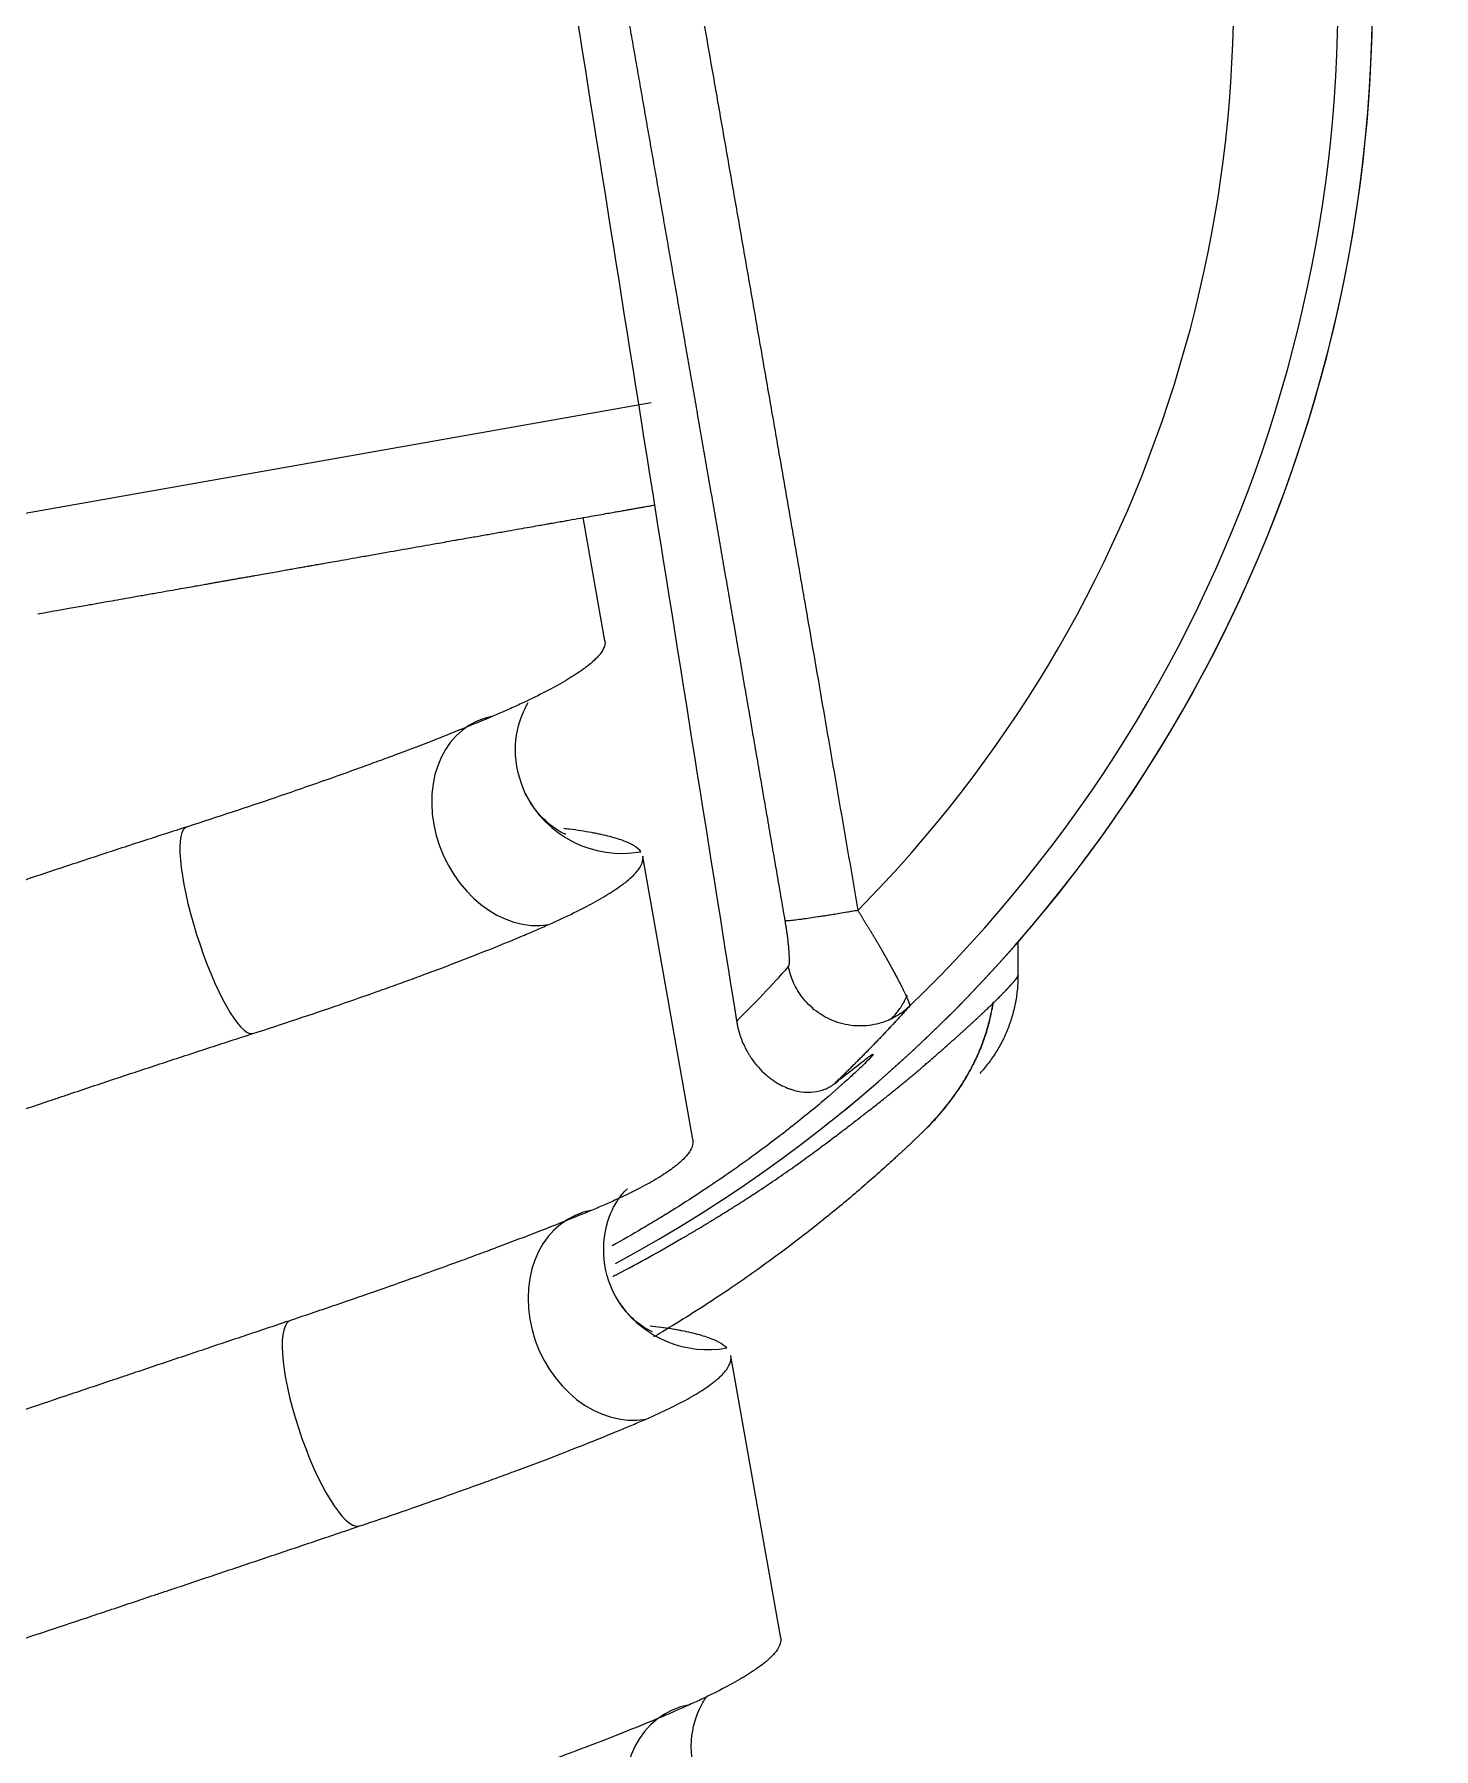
# Model space of a CAD drawing. Header units: millimetres. Extents: x 6110 to 6704, y -2661 to -1821.
# Drawn here: x 6587.38 to 6592.22, y -2227.64 to -2221.71 of the extents above; entities that cross this region are included whole.
import ezdxf

# ---------------------------------------------------------------- set-up
doc = ezdxf.new("R2010")
doc.units = ezdxf.units.MM
doc.header["$LTSCALE"] = 0.1
doc.linetypes.add('HIDDEN2', pattern=[4.7625, 3.175, -1.5875])
doc.layers.add('1', color=4, linetype='HIDDEN2', lineweight=13)
doc.layers.add('DIM', color=3, linetype='Continuous', lineweight=9)

msp = doc.modelspace()

# ---------------------------------------------------------------- hatches: boundary and pattern name
at = {"layer": 'DIM'}
h = msp.add_hatch(dxfattribs=at)
h.set_pattern_fill('ANSI31', color=2)
edge = h.paths.add_edge_path()
edge.add_line((6619.6172, -2595.9805), (6619.6172, -1962.2056))
edge.add_line((6634.6172, -1966.1101), (6619.6172, -1966.1101))
edge.add_line((6634.6172, -2610.9805), (6634.6172, -1966.1101))
edge.add_line((6634.6172, -2610.9805), (6184.4567, -2610.9805))
edge.add_line((6619.6172, -2595.9805), (6184.4567, -2595.9805))
edge.add_line((6184.4567, -2610.9805), (6184.4567, -2595.9805))

# ---------------------------------------------------------------- linework, layer by layer
at = {"layer": '1', "color": 7, "linetype": 'Continuous', "lineweight": -3}
for p, q in [((6589.5166, -2222.9866), (6587.3337, -2223.3715)), ((6589.2815, -2223.3829), (6589.2811, -2223.3829)), ((6589.3565, -2223.808), (6589.2815, -2223.3829)), ((6589.6604, -2225.5317), (6589.4881, -2224.5541)), ((6590.7843, -2224.9652), (6590.7843, -2224.849)), ((6589.4089, -2226.0986), (6589.4141, -2226.1061)), ((6589.9642, -2227.2543), (6589.7921, -2226.2785))]:
    msp.add_line(p, q, dxfattribs=at)
for radius, start, end in [(4.8559, 314.03013, 65.79661), (4.9749, 298.29813, 62.29563), (4.975, 309.29625, 59.83876), (4.495, 315.32511, 64.56329)]:
    msp.add_arc((6587.0343, -2221.5797), radius, start, end, dxfattribs=at)
for centre, major_axis, ratio, start_param, end_param in [((6589.0665, -2224.4289), (0.1495, -0.3439), 0.784453, 2.957064, 6.095969), ((6589.4184, -2224.1709), (0.3358, 0.167), 0.990309, 3.134324, 4.42252), ((6588.0268, -2224.8083), (0.115, -0.3569), 0.218116, 3.112158, 6.25333), ((6589.4055, -2226.1366), (0.1466, -0.3452), 0.806141, 2.958006, 6.099124), ((6589.7176, -2225.8857), (0.3027, 0.2214), 0.986923, 3.138126, 4.248359), ((6588.3902, -2226.5118), (0.1197, -0.3554), 0.248716, 3.106155, 6.243896), ((6589.744, -2227.8445), (0.1572, -0.3405), 0.823429, 2.929991, 6.067477)]:
    msp.add_ellipse(centre, major_axis=major_axis, ratio=ratio, start_param=start_param, end_param=end_param, dxfattribs=at)
for points, knots in [([(6588.965, -2217.5204), (6588.9698, -2217.5474), (6588.9794, -2217.6013), (6588.9937, -2217.6818), (6589.0079, -2217.7618), (6589.022, -2217.8413), (6589.0361, -2217.9203), (6589.05, -2217.9988), (6589.0639, -2218.0769), (6589.0776, -2218.1544), (6589.0913, -2218.2314), (6589.1049, -2218.308), (6589.1184, -2218.384), (6589.1318, -2218.4596), (6589.1451, -2218.5346), (6589.1583, -2218.6092), (6589.1714, -2218.6832), (6589.1844, -2218.7568), (6589.1974, -2218.8298), (6589.2102, -2218.9024), (6589.223, -2218.9745), (6589.2357, -2219.0461), (6589.2482, -2219.1171), (6589.2607, -2219.1877), (6589.2731, -2219.2578), (6589.2854, -2219.3274), (6589.2977, -2219.3965), (6589.3098, -2219.4651), (6589.3218, -2219.5332), (6589.3338, -2219.6008), (6589.3456, -2219.6679), (6589.3574, -2219.7345), (6589.3691, -2219.8006), (6589.3807, -2219.8662), (6589.3922, -2219.9313), (6589.4036, -2219.9959), (6589.4149, -2220.0601), (6589.4261, -2220.1237), (6589.4372, -2220.1868), (6589.4483, -2220.2494), (6589.4592, -2220.3116), (6589.4701, -2220.3732), (6589.4809, -2220.4343), (6589.4915, -2220.495), (6589.5021, -2220.5551), (6589.5126, -2220.6148), (6589.5231, -2220.6739), (6589.5334, -2220.7326), (6589.5436, -2220.7907), (6589.5537, -2220.8484), (6589.5638, -2220.9055), (6589.5737, -2220.9622), (6589.5836, -2221.0183), (6589.5934, -2221.074), (6589.6114, -2221.1763), (6589.6374, -2221.3247), (6589.6715, -2221.5191), (6589.7052, -2221.7118), (6589.7387, -2221.9029), (6589.7718, -2222.0923), (6589.8046, -2222.2802), (6589.8371, -2222.4664), (6589.8693, -2222.651), (6589.9011, -2222.834), (6589.9327, -2223.0154), (6589.9639, -2223.1951), (6589.9948, -2223.3732), (6590.0254, -2223.5497), (6590.0556, -2223.7245), (6590.0856, -2223.8978), (6590.1152, -2224.0694), (6590.1446, -2224.2394), (6590.1736, -2224.4077), (6590.2023, -2224.5744), (6590.2213, -2224.6851), (6590.2307, -2224.7401)], [0, 0, 0, 0, 0.011228, 0.022386, 0.033476, 0.044497, 0.055448, 0.066331, 0.077145, 0.087889, 0.098565, 0.109172, 0.11971, 0.130178, 0.140578, 0.150909, 0.161171, 0.171364, 0.181487, 0.191542, 0.201528, 0.211445, 0.221293, 0.231072, 0.240782, 0.250423, 0.259994, 0.269497, 0.278931, 0.288296, 0.297592, 0.306819, 0.315977, 0.325066, 0.334086, 0.343037, 0.351919, 0.360732, 0.369477, 0.378152, 0.386758, 0.395295, 0.403763, 0.412162, 0.420492, 0.428753, 0.436946, 0.445069, 0.453123, 0.461108, 0.469024, 0.476872, 0.48465, 0.492359, 0.499999, 0.527137, 0.55405, 0.580738, 0.607201, 0.633439, 0.659451, 0.685239, 0.710802, 0.736139, 0.761252, 0.786139, 0.810802, 0.835239, 0.859452, 0.883439, 0.907201, 0.930738, 0.954051, 0.977138, 1, 1, 1, 1]), ([(6589.9797, -2224.7765), (6589.9748, -2224.7479), (6589.965, -2224.6906), (6589.9502, -2224.605), (6589.9356, -2224.5197), (6589.9209, -2224.4347), (6589.9063, -2224.3501), (6589.8918, -2224.2658), (6589.8773, -2224.1818), (6589.8629, -2224.0982), (6589.8485, -2224.015), (6589.8342, -2223.932), (6589.8199, -2223.8495), (6589.8057, -2223.7672), (6589.7915, -2223.6853), (6589.7774, -2223.6038), (6589.7633, -2223.5226), (6589.7493, -2223.4417), (6589.7354, -2223.3612), (6589.7215, -2223.281), (6589.7076, -2223.2012), (6589.6938, -2223.1217), (6589.68, -2223.0425), (6589.6663, -2222.9637), (6589.6527, -2222.8852), (6589.6391, -2222.8071), (6589.6255, -2222.7292), (6589.612, -2222.6518), (6589.5986, -2222.5747), (6589.5852, -2222.4979), (6589.5719, -2222.4214), (6589.5586, -2222.3453), (6589.5454, -2222.2695), (6589.5322, -2222.1941), (6589.5191, -2222.119), (6589.506, -2222.0442), (6589.493, -2221.9698), (6589.48, -2221.8957), (6589.4671, -2221.822), (6589.4543, -2221.7486), (6589.4415, -2221.6755), (6589.4287, -2221.6028), (6589.416, -2221.5304), (6589.4034, -2221.4583), (6589.3908, -2221.3866), (6589.3783, -2221.3152), (6589.3658, -2221.2441), (6589.3459, -2221.1308), (6589.3187, -2220.9759), (6589.2842, -2220.7798), (6589.2499, -2220.5856), (6589.216, -2220.3934), (6589.1824, -2220.203), (6589.1492, -2220.0145), (6589.1162, -2219.8279), (6589.0835, -2219.6432), (6589.0511, -2219.4603), (6589.0191, -2219.2794), (6588.9873, -2219.1003), (6588.9559, -2218.9231), (6588.9248, -2218.7477), (6588.894, -2218.5742), (6588.8635, -2218.4026), (6588.8334, -2218.2329), (6588.8035, -2218.065), (6588.774, -2217.8989), (6588.7448, -2217.7347), (6588.7254, -2217.6259), (6588.7158, -2217.5718)], [0, 0, 0, 0, 0.011934, 0.02382, 0.035658, 0.047448, 0.059191, 0.070886, 0.082533, 0.094133, 0.105685, 0.11719, 0.128647, 0.140057, 0.151419, 0.162734, 0.174001, 0.185221, 0.196394, 0.20752, 0.218598, 0.229629, 0.240613, 0.25155, 0.26244, 0.273282, 0.284078, 0.294827, 0.305529, 0.316184, 0.326791, 0.337353, 0.347867, 0.358334, 0.368755, 0.379129, 0.389456, 0.399736, 0.40997, 0.420157, 0.430298, 0.440392, 0.45044, 0.460441, 0.470395, 0.480303, 0.490164, 0.49998, 0.527457, 0.554671, 0.581621, 0.608309, 0.634735, 0.660899, 0.686802, 0.712445, 0.737828, 0.762951, 0.787815, 0.81242, 0.836767, 0.860856, 0.884688, 0.908263, 0.931581, 0.954643, 0.977449, 1, 1, 1, 1]), ([(6589.191, -2221.2209), (6589.2944, -2221.8714), (6589.3978, -2222.5218), (6589.6047, -2223.8222), (6589.7081, -2224.4722), (6589.8115, -2225.1221)], [0, 0, 0, 0, 0.5, 0.5, 1, 1, 1, 1]), ([(6587.3966, -2223.7152), (6587.4059, -2223.7136), (6587.4278, -2223.7097), (6587.4663, -2223.7029), (6587.514, -2223.6945), (6587.5555, -2223.6872), (6587.5964, -2223.68), (6587.6443, -2223.6715), (6587.7015, -2223.6614), (6587.7574, -2223.6516), (6587.8018, -2223.6438), (6587.843, -2223.6365), (6587.88, -2223.63), (6587.9126, -2223.6242), (6587.9404, -2223.6193), (6587.9643, -2223.6151), (6587.9842, -2223.6116), (6588.0003, -2223.6088), (6588.0124, -2223.6066), (6588.0208, -2223.6052), (6588.0297, -2223.6036), (6588.0407, -2223.6016), (6588.0551, -2223.5991), (6588.0697, -2223.5965), (6588.0847, -2223.5939), (6588.0999, -2223.5912), (6588.1154, -2223.5885), (6588.1312, -2223.5857), (6588.1528, -2223.5819), (6588.1787, -2223.5773), (6588.2076, -2223.5722), (6588.2327, -2223.5678), (6588.2541, -2223.564), (6588.2748, -2223.5603), (6588.2949, -2223.5568), (6588.3145, -2223.5534), (6588.3308, -2223.5505), (6588.3439, -2223.5482), (6588.3537, -2223.5464), (6588.3646, -2223.5445), (6588.3798, -2223.5418), (6588.4023, -2223.5379), (6588.4312, -2223.5328), (6588.4663, -2223.5266), (6588.5076, -2223.5193), (6588.5542, -2223.5111), (6588.6179, -2223.4999), (6588.6954, -2223.4862), (6588.7635, -2223.4742), (6588.8103, -2223.4659), (6588.8329, -2223.462), (6588.8577, -2223.4576), (6588.8894, -2223.452), (6588.9313, -2223.4446), (6588.9772, -2223.4365), (6589.0207, -2223.4288), (6589.0604, -2223.4218), (6589.0945, -2223.4158), (6589.1232, -2223.4108), (6589.1433, -2223.4072), (6589.1587, -2223.4045), (6589.1729, -2223.402), (6589.1922, -2223.3986), (6589.2125, -2223.395), (6589.2401, -2223.3902), (6589.2717, -2223.3846), (6589.3068, -2223.3784), (6589.338, -2223.3729), (6589.3644, -2223.3682), (6589.3863, -2223.3644), (6589.4022, -2223.3616), (6589.4125, -2223.3597), (6589.4204, -2223.3583), (6589.4286, -2223.3569), (6589.4398, -2223.3549), (6589.452, -2223.3528), (6589.4629, -2223.3509), (6589.4715, -2223.3493), (6589.4805, -2223.3478), (6589.4927, -2223.3456), (6589.5076, -2223.343), (6589.5203, -2223.3407), (6589.5273, -2223.3395), (6589.5294, -2223.3391)], [0, 0, 0, 0, 0.009983, 0.023524, 0.041365, 0.06117, 0.068232, 0.085464, 0.112859, 0.130101, 0.146228, 0.161242, 0.175142, 0.186801, 0.197031, 0.205834, 0.213209, 0.219155, 0.223673, 0.226762, 0.228423, 0.23367, 0.239041, 0.244535, 0.250152, 0.255893, 0.261756, 0.267741, 0.27385, 0.286331, 0.297414, 0.307099, 0.315386, 0.322277, 0.331176, 0.338823, 0.345216, 0.350357, 0.354245, 0.35688, 0.36325, 0.372215, 0.383775, 0.39793, 0.41468, 0.43432, 0.455568, 0.494777, 0.533994, 0.546283, 0.558569, 0.565081, 0.580906, 0.603328, 0.625584, 0.648849, 0.669641, 0.68796, 0.703805, 0.717176, 0.722147, 0.730313, 0.741674, 0.756229, 0.766691, 0.792296, 0.816222, 0.836499, 0.857031, 0.873507, 0.885928, 0.894295, 0.898394, 0.905127, 0.914494, 0.926494, 0.936737, 0.943392, 0.949971, 0.96128, 0.977322, 0.993337, 1, 1, 1, 1]), ([(6589.3557, -2223.8046), (6589.3577, -2223.8118), (6589.3574, -2223.8196), (6589.352, -2223.8361), (6589.342, -2223.8537), (6589.3228, -2223.8734), (6589.3049, -2223.8889), (6589.2984, -2223.8942), (6589.2876, -2223.9023), (6589.2839, -2223.9051), (6589.2762, -2223.9107), (6589.2722, -2223.9135), (6589.2516, -2223.9276), (6589.2143, -2223.9509), (6589.1458, -2223.9881), (6589.0918, -2224.0143), (6589.0481, -2224.0346), (6589.033, -2224.0414), (6589.0095, -2224.0518), (6589.0016, -2224.0553), (6588.9855, -2224.0622), (6588.9773, -2224.0657), (6588.9691, -2224.0693)], [0, 0, 0, 0, 0.125, 0.125, 0.25, 0.375, 0.375, 0.4375, 0.4375, 0.46875, 0.46875, 0.5, 0.5, 0.625, 0.75, 0.875, 0.875, 0.9375, 0.9375, 0.96875, 0.96875, 1, 1, 1, 1]), ([(6588.9691, -2224.0693), (6588.936, -2224.0833), (6588.9014, -2224.0976), (6588.8292, -2224.1269), (6588.7538, -2224.1568), (6588.6723, -2224.1878), (6588.6089, -2224.2116), (6588.5766, -2224.2236), (6588.5434, -2224.2357), (6588.5211, -2224.2438), (6588.5098, -2224.2479), (6588.4533, -2224.2684), (6588.4072, -2224.2848), (6588.3133, -2224.3177), (6588.2176, -2224.3507), (6588.1185, -2224.3839), (6588.0176, -2224.4173), (6587.9663, -2224.434), (6587.9141, -2224.4508)], [0, 0, 0, 0, 0.125, 0.125, 0.25, 0.375, 0.375, 0.4375, 0.46875, 0.46875, 0.5, 0.5, 0.625, 0.625, 0.75, 0.875, 0.875, 1, 1, 1, 1]), ([(6589.0826, -2224.3379), (6589.0597, -2224.2846), (6589.0354, -2224.1906), (6589.0631, -2224.0749), (6589.0854, -2224.0327), (6589.0919, -2224.0222)], [0, 0, 0, 0, 0.436846, 0.832893, 1, 1, 1, 1]), ([(6589.2211, -2224.477), (6589.2211, -2224.477), (6589.2199, -2224.4766), (6589.1959, -2224.4687), (6589.1257, -2224.411), (6589.0942, -2224.3592), (6589.0826, -2224.3379)], [0, 0, 0, 0, 0.062219, 0.474641, 0.810139, 1, 1, 1, 1]), ([(6587.9141, -2224.4508), (6587.8616, -2224.4677), (6587.809, -2224.4847), (6587.7038, -2224.5189), (6587.5985, -2224.5533), (6587.4931, -2224.5882), (6587.414, -2224.6145), (6587.3876, -2224.6233), (6587.3481, -2224.6366), (6587.3349, -2224.641), (6587.3085, -2224.6498), (6587.2953, -2224.6543), (6587.2295, -2224.6764), (6587.1776, -2224.694), (6587.0753, -2224.7289), (6586.9745, -2224.7635), (6586.8765, -2224.7975), (6586.8041, -2224.8228), (6586.7801, -2224.8312), (6586.7445, -2224.8437), (6586.7327, -2224.8479), (6586.7091, -2224.8562), (6586.6973, -2224.8603), (6586.6857, -2224.8645)], [0, 0, 0, 0, 0.125, 0.125, 0.25, 0.375, 0.375, 0.4375, 0.4375, 0.46875, 0.46875, 0.5, 0.5, 0.625, 0.625, 0.75, 0.875, 0.875, 0.9375, 0.9375, 0.96875, 0.96875, 1, 1, 1, 1]), ([(6589.4809, -2224.5373), (6589.476, -2224.5306), (6589.4688, -2224.5242), (6589.4496, -2224.5119), (6589.4258, -2224.5003), (6589.3927, -2224.4899), (6589.3644, -2224.4825), (6589.3544, -2224.4801), (6589.3385, -2224.4766), (6589.333, -2224.4755), (6589.3218, -2224.4733), (6589.3161, -2224.4722), (6589.2869, -2224.4669), (6589.2555, -2224.462), (6589.2212, -2224.4578), (6589.2146, -2224.457)], [0, 0, 0, 0, 0.191109, 0.191109, 0.382218, 0.573326, 0.573326, 0.668881, 0.668881, 0.716658, 0.716658, 0.764435, 0.764435, 0.955544, 1, 1, 1, 1]), ([(6589.1632, -2224.7886), (6589.1937, -2224.775), (6589.222, -2224.7618), (6589.2746, -2224.736), (6589.3229, -2224.7109), (6589.363, -2224.6872), (6589.3899, -2224.6699), (6589.4026, -2224.6614), (6589.414, -2224.6531), (6589.4214, -2224.6476), (6589.425, -2224.6449), (6589.442, -2224.6314), (6589.4532, -2224.6212), (6589.4711, -2224.6017), (6589.4844, -2224.5832), (6589.4887, -2224.5667), (6589.4884, -2224.557), (6589.4882, -2224.555), (6589.4879, -2224.5531)], [0, 0, 0, 0, 0.1378, 0.1378, 0.2756, 0.4134, 0.4134, 0.4823, 0.51675, 0.51675, 0.551201, 0.551201, 0.689001, 0.689001, 0.826801, 0.964601, 0.964601, 1, 1, 1, 1]), ([(6588.1395, -2225.1658), (6588.1914, -2225.149), (6588.2423, -2225.1323), (6588.3422, -2225.099), (6588.4401, -2225.0659), (6588.534, -2225.0331), (6588.603, -2225.0086), (6588.6371, -2224.9963), (6588.6707, -2224.9841), (6588.6929, -2224.976), (6588.704, -2224.972), (6588.7588, -2224.9518), (6588.801, -2224.9359), (6588.8821, -2224.9048), (6588.9601, -2224.8743), (6589.0316, -2224.845), (6589.0828, -2224.8235), (6589.1078, -2224.8129), (6589.1318, -2224.8024), (6589.1477, -2224.7955), (6589.1555, -2224.792), (6589.1632, -2224.7886)], [0, 0, 0, 0, 0.125, 0.125, 0.25, 0.375, 0.375, 0.4375, 0.46875, 0.46875, 0.5, 0.5, 0.625, 0.625, 0.75, 0.875, 0.875, 0.9375, 0.96875, 0.96875, 1, 1, 1, 1]), ([(6590.2307, -2224.7402), (6590.2235, -2224.7414), (6590.2171, -2224.7425), (6590.2053, -2224.7445), (6590.1999, -2224.7454), (6590.1846, -2224.748), (6590.1758, -2224.7495), (6590.1596, -2224.7521), (6590.1522, -2224.7533), (6590.1383, -2224.7556), (6590.1254, -2224.7576), (6590.1081, -2224.7603), (6590.0871, -2224.7636), (6590.0637, -2224.767), (6590.0429, -2224.77), (6590.0275, -2224.772), (6590.0164, -2224.7734), (6590.0059, -2224.7747), (6589.996, -2224.7757), (6589.9884, -2224.7763), (6589.983, -2224.7766), (6589.9807, -2224.7766), (6589.9797, -2224.7765)], [0, 0, 0, 0, 0.03125, 0.03125, 0.0625, 0.0625, 0.125, 0.125, 0.1875, 0.1875, 0.25, 0.3125, 0.375, 0.5, 0.625, 0.6875, 0.75, 0.8125, 0.875, 0.9375, 0.96875, 1, 1, 1, 1]), ([(6589.9913, -2224.9341), (6589.9914, -2224.934), (6589.9916, -2224.9338), (6589.9919, -2224.9334), (6589.9921, -2224.9329), (6589.9923, -2224.9324), (6589.9926, -2224.9318), (6589.9928, -2224.9311), (6589.993, -2224.9303), (6589.9932, -2224.9295), (6589.9933, -2224.9286), (6589.9935, -2224.9277), (6589.9936, -2224.9267), (6589.9938, -2224.9256), (6589.9939, -2224.9245), (6589.994, -2224.9232), (6589.9941, -2224.922), (6589.9941, -2224.9206), (6589.9942, -2224.9192), (6589.9943, -2224.9177), (6589.9944, -2224.9143), (6589.9944, -2224.9086), (6589.9941, -2224.8999), (6589.9936, -2224.89), (6589.9929, -2224.8793), (6589.9919, -2224.8678), (6589.9908, -2224.8558), (6589.9894, -2224.8433), (6589.9881, -2224.8326), (6589.987, -2224.8242), (6589.9862, -2224.8182), (6589.9853, -2224.8122), (6589.9845, -2224.8062), (6589.9836, -2224.8003), (6589.9827, -2224.7943), (6589.9817, -2224.7884), (6589.9807, -2224.7825), (6589.9801, -2224.7785), (6589.9797, -2224.7765)], [0, 0, 0, 0, 0.011906, 0.023817, 0.035742, 0.047689, 0.059667, 0.071682, 0.083745, 0.095861, 0.10804, 0.120289, 0.132615, 0.145027, 0.157531, 0.170135, 0.182846, 0.195669, 0.208613, 0.221684, 0.234887, 0.294737, 0.355845, 0.4187, 0.483752, 0.548377, 0.612921, 0.67775, 0.743226, 0.772963, 0.802314, 0.831313, 0.859997, 0.888401, 0.916564, 0.944526, 0.972324, 1, 1, 1, 1]), ([(6590.2307, -2224.7402), (6590.2316, -2224.7416), (6590.2333, -2224.7443), (6590.2358, -2224.7484), (6590.2384, -2224.7524), (6590.2408, -2224.7564), (6590.2433, -2224.7604), (6590.2457, -2224.7644), (6590.2482, -2224.7683), (6590.2505, -2224.7722), (6590.2529, -2224.776), (6590.2552, -2224.7798), (6590.2576, -2224.7836), (6590.2598, -2224.7873), (6590.2621, -2224.791), (6590.2643, -2224.7946), (6590.2665, -2224.7983), (6590.2687, -2224.8018), (6590.2709, -2224.8054), (6590.273, -2224.8089), (6590.2751, -2224.8123), (6590.2771, -2224.8157), (6590.2792, -2224.8191), (6590.2812, -2224.8225), (6590.2832, -2224.8258), (6590.2851, -2224.829), (6590.287, -2224.8323), (6590.2889, -2224.8354), (6590.2908, -2224.8386), (6590.2927, -2224.8417), (6590.2945, -2224.8448), (6590.2963, -2224.8478), (6590.298, -2224.8508), (6590.2998, -2224.8537), (6590.3015, -2224.8566), (6590.3031, -2224.8595), (6590.3048, -2224.8623), (6590.3064, -2224.8651), (6590.308, -2224.8679), (6590.3096, -2224.8706), (6590.3111, -2224.8732), (6590.3126, -2224.8759), (6590.3141, -2224.8785), (6590.3156, -2224.881), (6590.317, -2224.8835), (6590.3185, -2224.886), (6590.3199, -2224.8885), (6590.3212, -2224.8909), (6590.3226, -2224.8932), (6590.3239, -2224.8955), (6590.3252, -2224.8978), (6590.3264, -2224.9001), (6590.3277, -2224.9023), (6590.3289, -2224.9045), (6590.3301, -2224.9066), (6590.3313, -2224.9087), (6590.3324, -2224.9108), (6590.3336, -2224.9128), (6590.3347, -2224.9148), (6590.3357, -2224.9168), (6590.3368, -2224.9187), (6590.3378, -2224.9206), (6590.3389, -2224.9224), (6590.3399, -2224.9242), (6590.3408, -2224.926), (6590.3418, -2224.9278), (6590.3427, -2224.9295), (6590.3436, -2224.9312), (6590.3445, -2224.9328), (6590.3454, -2224.9344), (6590.3463, -2224.936), (6590.3471, -2224.9375), (6590.3479, -2224.9391), (6590.3487, -2224.9405), (6590.3495, -2224.942), (6590.3503, -2224.9434), (6590.351, -2224.9448), (6590.3517, -2224.9461), (6590.3525, -2224.9475), (6590.3531, -2224.9487), (6590.3538, -2224.95), (6590.3545, -2224.9512), (6590.3551, -2224.9524), (6590.3558, -2224.9536), (6590.3564, -2224.9547), (6590.357, -2224.9558), (6590.3586, -2224.9589), (6590.3613, -2224.9639), (6590.3649, -2224.9706), (6590.3683, -2224.9771), (6590.3717, -2224.9833), (6590.3748, -2224.9894), (6590.3779, -2224.9953), (6590.3808, -2225.0009), (6590.3835, -2225.0063), (6590.3861, -2225.0115), (6590.3886, -2225.0165), (6590.3909, -2225.0212), (6590.3931, -2225.0258), (6590.3951, -2225.0301), (6590.397, -2225.0342), (6590.3988, -2225.0381), (6590.4004, -2225.0417), (6590.4019, -2225.0451), (6590.4033, -2225.0484), (6590.4045, -2225.0514), (6590.4056, -2225.0541), (6590.4065, -2225.0567), (6590.4074, -2225.0591), (6590.4081, -2225.0612), (6590.4086, -2225.0632), (6590.4091, -2225.0649), (6590.4094, -2225.0664), (6590.4096, -2225.0677), (6590.4097, -2225.0688), (6590.4097, -2225.0698), (6590.4096, -2225.0705), (6590.4094, -2225.0708), (6590.4093, -2225.071)], [0, 0, 0, 0, 0.008355, 0.016645, 0.024869, 0.033028, 0.041122, 0.04915, 0.057113, 0.065011, 0.072843, 0.08061, 0.088311, 0.095947, 0.103517, 0.111022, 0.118462, 0.125836, 0.133144, 0.140387, 0.147565, 0.154677, 0.161723, 0.168704, 0.175619, 0.182469, 0.189253, 0.195972, 0.202625, 0.209212, 0.215734, 0.22219, 0.22858, 0.234905, 0.241164, 0.247358, 0.253486, 0.259548, 0.265544, 0.271475, 0.27734, 0.28314, 0.288873, 0.294541, 0.300143, 0.30568, 0.31115, 0.316555, 0.321894, 0.327168, 0.332375, 0.337517, 0.342593, 0.347603, 0.352548, 0.357426, 0.362239, 0.366986, 0.371667, 0.376283, 0.380832, 0.385316, 0.389733, 0.394085, 0.398371, 0.402592, 0.406746, 0.410835, 0.414857, 0.418814, 0.422705, 0.42653, 0.430289, 0.433982, 0.437609, 0.441171, 0.444666, 0.448096, 0.45146, 0.454758, 0.45799, 0.461156, 0.464256, 0.467291, 0.470259, 0.473162, 0.475998, 0.494471, 0.512837, 0.531095, 0.549247, 0.567292, 0.585231, 0.603064, 0.62079, 0.638411, 0.655927, 0.673337, 0.690643, 0.707844, 0.72494, 0.741933, 0.758822, 0.775608, 0.792291, 0.808871, 0.82535, 0.841727, 0.858002, 0.874177, 0.890251, 0.906225, 0.9221, 0.937876, 0.953553, 0.969133, 0.984615, 1, 1, 1, 1]), ([(6589.3839, -2226.0047), (6589.3889, -2226.0021), (6589.4319, -2225.9798), (6589.5124, -2225.9366), (6589.5968, -2225.8886), (6589.6555, -2225.8541), (6589.6892, -2225.834), (6589.7225, -2225.8139), (6589.7553, -2225.7937), (6589.7877, -2225.7736), (6589.8197, -2225.7533), (6589.8513, -2225.7331), (6589.8824, -2225.7128), (6589.9131, -2225.6924), (6589.9433, -2225.6721), (6589.9731, -2225.6516), (6590.0024, -2225.6312), (6590.0312, -2225.6107), (6590.0596, -2225.5902), (6590.0843, -2225.5719), (6590.1056, -2225.5561), (6590.1235, -2225.5427), (6590.1412, -2225.5294), (6590.1587, -2225.5162), (6590.1761, -2225.503), (6590.1932, -2225.49), (6590.2101, -2225.4771), (6590.2269, -2225.4642), (6590.2434, -2225.4514), (6590.2597, -2225.4388), (6590.2759, -2225.4262), (6590.2918, -2225.4137), (6590.3075, -2225.4013), (6590.323, -2225.389), (6590.3382, -2225.3768), (6590.3533, -2225.3646), (6590.3681, -2225.3526), (6590.3827, -2225.3407), (6590.3971, -2225.3288), (6590.4112, -2225.3171), (6590.4252, -2225.3054), (6590.4388, -2225.2938), (6590.4519, -2225.2827), (6590.4643, -2225.272), (6590.4761, -2225.2619), (6590.4876, -2225.2519), (6590.4989, -2225.2421), (6590.5099, -2225.2324), (6590.5208, -2225.2229), (6590.5314, -2225.2136), (6590.5417, -2225.2045), (6590.5518, -2225.1955), (6590.5617, -2225.1868), (6590.5714, -2225.1781), (6590.5808, -2225.1697), (6590.59, -2225.1614), (6590.5989, -2225.1533), (6590.6077, -2225.1454), (6590.6162, -2225.1376), (6590.6245, -2225.13), (6590.6325, -2225.1226), (6590.6403, -2225.1153), (6590.6479, -2225.1082), (6590.6553, -2225.1013), (6590.6625, -2225.0946), (6590.6695, -2225.088), (6590.6762, -2225.0816), (6590.6827, -2225.0753), (6590.689, -2225.0693), (6590.6951, -2225.0634), (6590.7009, -2225.0577), (6590.7066, -2225.0521), (6590.712, -2225.0467), (6590.7173, -2225.0415), (6590.7223, -2225.0365), (6590.7271, -2225.0316), (6590.7318, -2225.0269), (6590.7362, -2225.0224), (6590.7404, -2225.018), (6590.7444, -2225.0138), (6590.7482, -2225.0098), (6590.7518, -2225.0059), (6590.7552, -2225.0023), (6590.7584, -2224.9987), (6590.7614, -2224.9954), (6590.7643, -2224.9922), (6590.7669, -2224.9892), (6590.7693, -2224.9864), (6590.7716, -2224.9838), (6590.7736, -2224.9813), (6590.7755, -2224.979), (6590.7772, -2224.9768), (6590.7787, -2224.9748), (6590.78, -2224.973), (6590.7812, -2224.9714), (6590.7822, -2224.9699), (6590.7829, -2224.9686), (6590.7835, -2224.9675), (6590.784, -2224.9666), (6590.7842, -2224.9658), (6590.7843, -2224.9654), (6590.7843, -2224.9652)], [0, 0, 0, 0, 0.005899, 0.050583, 0.096746, 0.111298, 0.12586, 0.140432, 0.155014, 0.169605, 0.184207, 0.198819, 0.21344, 0.228072, 0.242713, 0.257365, 0.272026, 0.286698, 0.301379, 0.316071, 0.325736, 0.335404, 0.345074, 0.354746, 0.364421, 0.374098, 0.383777, 0.393459, 0.403144, 0.412831, 0.422522, 0.432215, 0.441911, 0.45161, 0.461313, 0.471019, 0.480728, 0.49044, 0.500156, 0.509876, 0.519599, 0.529327, 0.539058, 0.547896, 0.556699, 0.565467, 0.5742, 0.582899, 0.591563, 0.600193, 0.60879, 0.617352, 0.625881, 0.634376, 0.642839, 0.651268, 0.659664, 0.668028, 0.676359, 0.684658, 0.692924, 0.701159, 0.709363, 0.717535, 0.725676, 0.733785, 0.741864, 0.749913, 0.757931, 0.765919, 0.773878, 0.781806, 0.789705, 0.797576, 0.805417, 0.813229, 0.821014, 0.82877, 0.836498, 0.844198, 0.851871, 0.859517, 0.867136, 0.874729, 0.882295, 0.889835, 0.897349, 0.904838, 0.912301, 0.91974, 0.927153, 0.934543, 0.941908, 0.94925, 0.956568, 0.963863, 0.971135, 0.978384, 0.985611, 0.992816, 1, 1, 1, 1]), ([(6590.3393, -2225.1181), (6590.3378, -2225.1188), (6590.3364, -2225.1194), (6590.3249, -2225.1242), (6590.3144, -2225.1279), (6590.2925, -2225.1338), (6590.2811, -2225.1361), (6590.2577, -2225.139), (6590.2457, -2225.1396), (6590.2215, -2225.1391), (6590.2092, -2225.138), (6590.1849, -2225.1338), (6590.1728, -2225.1309), (6590.1491, -2225.1231), (6590.1375, -2225.1183), (6590.1154, -2225.1072), (6590.1048, -2225.1009), (6590.0848, -2225.0869), (6590.0754, -2225.0793), (6590.0581, -2225.063), (6590.0501, -2225.0544), (6590.0357, -2225.0366), (6590.0293, -2225.0274), (6590.0179, -2225.0088), (6590.013, -2224.9993), (6590.0046, -2224.9804), (6590.001, -2224.9709), (6589.9953, -2224.9523), (6589.993, -2224.9431), (6589.9913, -2224.9341)], [0, 0, 0, 0, 0.011144, 0.011144, 0.08721, 0.08721, 0.163276, 0.163276, 0.239342, 0.239342, 0.315408, 0.315408, 0.391474, 0.391474, 0.467539, 0.467539, 0.543605, 0.543605, 0.619671, 0.619671, 0.695737, 0.695737, 0.771803, 0.771803, 0.847868, 0.847868, 0.923934, 0.923934, 1, 1, 1, 1]), ([(6590.7843, -2224.9652), (6590.7843, -2224.9653), (6590.7843, -2224.9655), (6590.7842, -2224.9658), (6590.7841, -2224.9661), (6590.784, -2224.9665), (6590.7838, -2224.967), (6590.7836, -2224.9675), (6590.7833, -2224.968), (6590.783, -2224.9685), (6590.7826, -2224.9691), (6590.7822, -2224.9698), (6590.7818, -2224.9705), (6590.7813, -2224.9712), (6590.7808, -2224.972), (6590.7802, -2224.9728), (6590.7796, -2224.9736), (6590.779, -2224.9745), (6590.7783, -2224.9754), (6590.7776, -2224.9764), (6590.7768, -2224.9774), (6590.7759, -2224.9784), (6590.7751, -2224.9795), (6590.7742, -2224.9806), (6590.7732, -2224.9818), (6590.7722, -2224.983), (6590.7712, -2224.9843), (6590.7701, -2224.9856), (6590.7689, -2224.9869), (6590.7677, -2224.9883), (6590.7665, -2224.9897), (6590.7652, -2224.9911), (6590.7639, -2224.9926), (6590.7626, -2224.9942), (6590.7612, -2224.9957), (6590.7597, -2224.9974), (6590.7582, -2224.999), (6590.7566, -2225.0007), (6590.755, -2225.0024), (6590.7534, -2225.0042), (6590.7517, -2225.006), (6590.75, -2225.0079), (6590.7482, -2225.0098), (6590.7464, -2225.0117), (6590.7445, -2225.0137), (6590.7426, -2225.0157), (6590.7406, -2225.0178), (6590.7386, -2225.0199), (6590.7365, -2225.0221), (6590.7344, -2225.0242), (6590.7322, -2225.0265), (6590.73, -2225.0287), (6590.7277, -2225.031), (6590.7254, -2225.0334), (6590.723, -2225.0358), (6590.7206, -2225.0382), (6590.7182, -2225.0407), (6590.7157, -2225.0432), (6590.7131, -2225.0457), (6590.7105, -2225.0483), (6590.7078, -2225.0509), (6590.7051, -2225.0536), (6590.7024, -2225.0562), (6590.7006, -2225.058), (6590.6998, -2225.0588)], [0, 0, 0, 0, 0.015366, 0.030755, 0.046167, 0.061602, 0.077061, 0.092542, 0.108048, 0.123577, 0.139129, 0.154706, 0.170307, 0.185932, 0.201582, 0.217256, 0.232956, 0.24868, 0.264429, 0.280203, 0.296003, 0.311828, 0.32768, 0.343556, 0.359459, 0.375388, 0.391344, 0.407325, 0.423334, 0.439369, 0.45543, 0.471519, 0.487635, 0.503778, 0.519949, 0.536147, 0.552373, 0.568627, 0.584909, 0.601219, 0.617557, 0.633923, 0.650318, 0.666742, 0.683194, 0.699675, 0.716186, 0.732725, 0.749294, 0.765892, 0.78252, 0.799178, 0.815865, 0.832582, 0.84933, 0.866107, 0.882915, 0.899754, 0.916623, 0.933522, 0.950453, 0.967414, 0.984406, 1, 1, 1, 1]), ([(6590.4093, -2225.071), (6590.4055, -2225.0751), (6590.398, -2225.0835), (6590.3867, -2225.0959), (6590.3753, -2225.1083), (6590.3639, -2225.1206), (6590.3525, -2225.133), (6590.3409, -2225.1453), (6590.3294, -2225.1576), (6590.3178, -2225.1699), (6590.3061, -2225.1821), (6590.2944, -2225.1943), (6590.2826, -2225.2065), (6590.2707, -2225.2187), (6590.2589, -2225.2308), (6590.2469, -2225.2429), (6590.2349, -2225.255), (6590.2229, -2225.2671), (6590.2108, -2225.2791), (6590.1987, -2225.2911), (6590.1865, -2225.303), (6590.1743, -2225.315), (6590.162, -2225.3269), (6590.1537, -2225.3348), (6590.1496, -2225.3387)], [0, 0, 0, 0, 0.04389, 0.087928, 0.132116, 0.176452, 0.220938, 0.265572, 0.310356, 0.355288, 0.40037, 0.445601, 0.490981, 0.53651, 0.582188, 0.628015, 0.673991, 0.720116, 0.766391, 0.812814, 0.859387, 0.906109, 0.95298, 1, 1, 1, 1]), ([(6590.4093, -2225.071), (6590.4028, -2225.0773), (6590.3957, -2225.0834), (6590.3803, -2225.0951), (6590.372, -2225.1007), (6590.3556, -2225.1103), (6590.3476, -2225.1144), (6590.3393, -2225.1181)], [0, 0, 0, 0, 0.350446, 0.350446, 0.700891, 0.700891, 1, 1, 1, 1]), ([(6589.8115, -2225.1221), (6589.8118, -2225.1242), (6589.8122, -2225.1263), (6589.8129, -2225.1305), (6589.8141, -2225.1368), (6589.8154, -2225.1429), (6589.8184, -2225.155), (6589.8206, -2225.1629), (6589.8244, -2225.1744), (6589.8257, -2225.1782), (6589.8285, -2225.1858), (6589.8299, -2225.1895), (6589.8345, -2225.2004), (6589.8377, -2225.2074), (6589.8444, -2225.2208), (6589.8479, -2225.2272), (6589.8534, -2225.2365), (6589.8552, -2225.2395), (6589.859, -2225.2455), (6589.861, -2225.2484), (6589.8707, -2225.2625), (6589.8787, -2225.2727), (6589.8952, -2225.2912), (6589.9036, -2225.2995), (6589.9164, -2225.3107), (6589.9207, -2225.3143), (6589.9293, -2225.3209), (6589.9335, -2225.3241), (6589.9463, -2225.3329), (6589.9547, -2225.338), (6589.9714, -2225.3468), (6589.9797, -2225.3506), (6589.9919, -2225.3554), (6589.9959, -2225.3569), (6590.004, -2225.3595), (6590.008, -2225.3607), (6590.0199, -2225.3639), (6590.0276, -2225.3654), (6590.0502, -2225.3685), (6590.0644, -2225.3687), (6590.0915, -2225.3657), (6590.1042, -2225.3626), (6590.1222, -2225.3555), (6590.128, -2225.3527), (6590.1391, -2225.3463), (6590.1445, -2225.3427), (6590.1496, -2225.3387)], [0, 0, 0, 0, 0.007813, 0.007813, 0.015625, 0.03125, 0.03125, 0.0625, 0.0625, 0.078125, 0.078125, 0.09375, 0.09375, 0.125, 0.125, 0.15625, 0.15625, 0.171875, 0.171875, 0.1875, 0.1875, 0.25, 0.25, 0.3125, 0.3125, 0.34375, 0.34375, 0.375, 0.375, 0.4375, 0.4375, 0.5, 0.5, 0.53125, 0.53125, 0.5625, 0.5625, 0.625, 0.625, 0.75, 0.75, 0.875, 0.875, 0.9375, 0.9375, 1, 1, 1, 1]), ([(6586.9099, -2225.5784), (6586.9577, -2225.5618), (6587.0062, -2225.5449), (6587.1043, -2225.511), (6587.2038, -2225.4769), (6587.3057, -2225.4422), (6587.3831, -2225.416), (6587.409, -2225.4072), (6587.4482, -2225.394), (6587.4613, -2225.3896), (6587.4876, -2225.3808), (6587.5007, -2225.3763), (6587.5667, -2225.3542), (6587.6192, -2225.3366), (6587.7241, -2225.3018), (6587.8286, -2225.2672), (6587.9326, -2225.2331), (6588.0363, -2225.1992), (6588.0879, -2225.1824), (6588.1395, -2225.1658)], [0, 0, 0, 0, 0.125, 0.125, 0.25, 0.375, 0.375, 0.4375, 0.4375, 0.46875, 0.46875, 0.5, 0.5, 0.625, 0.625, 0.75, 0.875, 0.875, 1, 1, 1, 1]), ([(6590.1496, -2225.3387), (6590.1808, -2225.3143), (6590.2066, -2225.2939), (6590.2472, -2225.2619), (6590.2622, -2225.2503), (6590.2739, -2225.2419), (6590.2759, -2225.2406), (6590.2784, -2225.239), (6590.2791, -2225.2386), (6590.2804, -2225.2378), (6590.2832, -2225.2364), (6590.2837, -2225.237), (6590.2807, -2225.2421), (6590.2731, -2225.2504), (6590.2533, -2225.2701), (6590.2454, -2225.2778), (6590.2337, -2225.2889), (6590.2312, -2225.2912), (6590.2262, -2225.296), (6590.2236, -2225.2984), (6590.2155, -2225.3059), (6590.2098, -2225.3112), (6590.1796, -2225.3386), (6590.1504, -2225.3645), (6590.0821, -2225.4225), (6590.043, -2225.4547), (6589.9933, -2225.4938), (6589.9877, -2225.4981), (6589.9764, -2225.507), (6589.9592, -2225.5203), (6589.9415, -2225.5339), (6589.9051, -2225.5613), (6589.8798, -2225.5801), (6589.8007, -2225.6372), (6589.7438, -2225.6767), (6589.6518, -2225.7371), (6589.62, -2225.7574), (6589.5789, -2225.783), (6589.5706, -2225.7882), (6589.5539, -2225.7985), (6589.5454, -2225.8036), (6589.5199, -2225.819), (6589.5027, -2225.8293), (6589.4516, -2225.8593), (6589.4171, -2225.8791), (6589.3818, -2225.8987)], [0, 0, 0, 0, 0.095383, 0.095383, 0.190767, 0.190767, 0.214613, 0.214613, 0.226536, 0.226536, 0.238459, 0.28615, 0.28615, 0.381534, 0.381534, 0.429226, 0.429226, 0.441148, 0.441148, 0.453071, 0.453071, 0.476917, 0.476917, 0.572301, 0.572301, 0.667684, 0.667684, 0.679607, 0.679607, 0.69153, 0.715376, 0.715376, 0.763068, 0.763068, 0.858451, 0.858451, 0.906143, 0.906143, 0.918066, 0.918066, 0.929989, 0.929989, 0.953835, 0.953835, 1, 1, 1, 1]), ([(6590.4782, -2225.4826), (6590.4774, -2225.4834), (6590.4753, -2225.4854), (6590.4718, -2225.4889), (6590.4677, -2225.4929), (6590.4635, -2225.4969), (6590.4593, -2225.501), (6590.4551, -2225.5051), (6590.4508, -2225.5093), (6590.4465, -2225.5135), (6590.4421, -2225.5177), (6590.4376, -2225.522), (6590.4331, -2225.5263), (6590.4286, -2225.5306), (6590.424, -2225.535), (6590.4194, -2225.5395), (6590.4147, -2225.5439), (6590.4099, -2225.5484), (6590.4051, -2225.553), (6590.4003, -2225.5575), (6590.3954, -2225.5621), (6590.3904, -2225.5668), (6590.3854, -2225.5715), (6590.3803, -2225.5762), (6590.3752, -2225.5809), (6590.3701, -2225.5857), (6590.3648, -2225.5905), (6590.3596, -2225.5954), (6590.3542, -2225.6003), (6590.3341, -2225.6188), (6590.2977, -2225.6516), (6590.2423, -2225.7001), (6590.183, -2225.7505), (6590.1197, -2225.8025), (6590.0523, -2225.8559), (6589.9807, -2225.9107), (6589.9048, -2225.9665), (6589.8243, -2226.0233), (6589.7393, -2226.0807), (6589.6497, -2226.1385), (6589.5774, -2226.1828), (6589.5351, -2226.2079), (6589.525, -2226.2139)], [0, 0, 0, 0, 0.003984, 0.010786, 0.017603, 0.024435, 0.031282, 0.038145, 0.045023, 0.051918, 0.058828, 0.065754, 0.072696, 0.079655, 0.08663, 0.093621, 0.100629, 0.107654, 0.114696, 0.121754, 0.12883, 0.135923, 0.143033, 0.150161, 0.157306, 0.164469, 0.17165, 0.178849, 0.186065, 0.1933, 0.260229, 0.327801, 0.396091, 0.465166, 0.535095, 0.605944, 0.677774, 0.750646, 0.824618, 0.899744, 0.976078, 1, 1, 1, 1]), ([(6589.6604, -2225.5314), (6589.6611, -2225.5353), (6589.6612, -2225.5394), (6589.6599, -2225.552), (6589.6536, -2225.5697), (6589.6381, -2225.589), (6589.623, -2225.6043), (6589.6173, -2225.6094), (6589.608, -2225.6174), (6589.6047, -2225.62), (6589.5979, -2225.6254), (6589.5944, -2225.6281), (6589.576, -2225.6418), (6589.5592, -2225.653), (6589.5212, -2225.676), (6589.4791, -2225.6996), (6589.4285, -2225.7243), (6589.3873, -2225.7433), (6589.373, -2225.7497), (6589.3508, -2225.7594), (6589.3432, -2225.7626), (6589.3279, -2225.7691), (6589.3201, -2225.7724), (6589.3122, -2225.7757)], [0, 0, 0, 0, 0.066403, 0.066403, 0.199774, 0.333145, 0.333145, 0.399831, 0.399831, 0.433173, 0.433173, 0.466516, 0.466516, 0.599887, 0.599887, 0.733258, 0.866629, 0.866629, 0.933315, 0.933315, 0.966657, 0.966657, 1, 1, 1, 1]), ([(6589.4149, -2226.1071), (6589.3837, -2226.0614), (6589.3431, -2225.9702), (6589.3575, -2225.8111), (6589.41, -2225.7244), (6589.4317, -2225.704), (6589.4343, -2225.7018), (6589.4343, -2225.7018)], [0, 0, 0, 0, 0.255848, 0.516465, 0.729775, 0.924071, 1, 1, 1, 1]), ([(6589.3122, -2225.7757), (6589.2804, -2225.7889), (6589.247, -2225.8025), (6589.1769, -2225.8305), (6589.1036, -2225.8593), (6589.0239, -2225.8896), (6588.9618, -2225.9129), (6588.9301, -2225.9247), (6588.8976, -2225.9367), (6588.8756, -2225.9448), (6588.8646, -2225.9488), (6588.809, -2225.9692), (6588.7636, -2225.9856), (6588.6708, -2226.0187), (6588.5761, -2226.0522), (6588.4776, -2226.0863), (6588.4022, -2226.1121), (6588.3768, -2226.1207), (6588.3256, -2226.1381), (6588.2997, -2226.1468), (6588.2737, -2226.1555)], [0, 0, 0, 0, 0.125, 0.125, 0.25, 0.375, 0.375, 0.4375, 0.46875, 0.46875, 0.5, 0.5, 0.625, 0.625, 0.75, 0.875, 0.875, 0.9375, 0.9375, 1, 1, 1, 1]), ([(6589.5208, -2226.1956), (6589.5208, -2226.1956), (6589.5204, -2226.1955), (6589.5028, -2226.1902), (6589.4476, -2226.1491), (6589.4202, -2226.1141), (6589.4149, -2226.1071)], [0, 0, 0, 0, 0.031625, 0.492126, 0.904478, 1, 1, 1, 1]), ([(6588.2737, -2226.1555), (6588.222, -2226.1729), (6588.1702, -2226.1903), (6588.0664, -2226.2251), (6587.9622, -2226.2601), (6587.8576, -2226.2952), (6587.779, -2226.3216), (6587.7527, -2226.3305), (6587.7133, -2226.3437), (6587.7002, -2226.3481), (6587.6739, -2226.357), (6587.6607, -2226.3614), (6587.5949, -2226.3835), (6587.543, -2226.4009), (6587.4404, -2226.4354), (6587.339, -2226.4695), (6587.2401, -2226.5027), (6587.1668, -2226.5273), (6587.1426, -2226.5355), (6587.1064, -2226.5477), (6587.0944, -2226.5517), (6587.0705, -2226.5597), (6587.0586, -2226.5638), (6587.0467, -2226.5677)], [0, 0, 0, 0, 0.125, 0.125, 0.25, 0.375, 0.375, 0.4375, 0.4375, 0.46875, 0.46875, 0.5, 0.5, 0.625, 0.625, 0.75, 0.875, 0.875, 0.9375, 0.9375, 0.96875, 0.96875, 1, 1, 1, 1]), ([(6589.7775, -2226.2519), (6589.7706, -2226.245), (6589.7614, -2226.2384), (6589.7385, -2226.226), (6589.711, -2226.2142), (6589.6747, -2226.204), (6589.644, -2226.1969), (6589.6332, -2226.1946), (6589.6161, -2226.1913), (6589.6102, -2226.1902), (6589.5983, -2226.1881), (6589.5922, -2226.1871), (6589.5631, -2226.1825), (6589.5386, -2226.1792), (6589.5125, -2226.1763)], [0, 0, 0, 0, 0.203278, 0.203278, 0.406556, 0.609834, 0.609834, 0.711472, 0.711472, 0.762292, 0.762292, 0.813111, 0.813111, 1, 1, 1, 1]), ([(6589.4987, -2226.4976), (6589.5282, -2226.4848), (6589.5555, -2226.4723), (6589.6057, -2226.4478), (6589.6515, -2226.4238), (6589.6887, -2226.401), (6589.7133, -2226.3843), (6589.7248, -2226.376), (6589.7351, -2226.3679), (6589.7416, -2226.3626), (6589.7448, -2226.3599), (6589.7596, -2226.3468), (6589.7691, -2226.3367), (6589.7834, -2226.3174), (6589.7923, -2226.3004), (6589.7933, -2226.2848), (6589.792, -2226.278)], [0, 0, 0, 0, 0.145991, 0.145991, 0.291981, 0.437972, 0.437972, 0.510967, 0.547465, 0.547465, 0.583963, 0.583963, 0.729953, 0.729953, 0.875944, 1, 1, 1, 1]), ([(6588.5063, -2226.8681), (6588.5572, -2226.8509), (6588.607, -2226.8338), (6588.7045, -2226.8001), (6588.8001, -2226.7667), (6588.8915, -2226.7339), (6588.9586, -2226.7095), (6588.9917, -2226.6974), (6589.0243, -2226.6854), (6589.0459, -2226.6774), (6589.0566, -2226.6734), (6589.1098, -2226.6535), (6589.1506, -2226.6381), (6589.229, -2226.6079), (6589.3042, -2226.5785), (6589.3729, -2226.5506), (6589.422, -2226.5303), (6589.4459, -2226.5202), (6589.4689, -2226.5105), (6589.484, -2226.504), (6589.4914, -2226.5008), (6589.4987, -2226.4976)], [0, 0, 0, 0, 0.125, 0.125, 0.25, 0.375, 0.375, 0.4375, 0.46875, 0.46875, 0.5, 0.5, 0.625, 0.625, 0.75, 0.875, 0.875, 0.9375, 0.96875, 0.96875, 1, 1, 1, 1]), ([(6587.265, -2227.284), (6587.3141, -2227.2677), (6587.3637, -2227.2512), (6587.464, -2227.2178), (6587.5655, -2227.184), (6587.669, -2227.1494), (6587.7475, -2227.1231), (6587.7739, -2227.1143), (6587.8135, -2227.1011), (6587.8268, -2227.0966), (6587.8534, -2227.0877), (6587.8667, -2227.0833), (6587.9332, -2227.061), (6587.9862, -2227.0432), (6588.0916, -2227.0078), (6588.1965, -2226.9726), (6588.3004, -2226.9376), (6588.4037, -2226.9027), (6588.4551, -2226.8854), (6588.5063, -2226.8681)], [0, 0, 0, 0, 0.125, 0.125, 0.25, 0.375, 0.375, 0.4375, 0.4375, 0.46875, 0.46875, 0.5, 0.5, 0.625, 0.625, 0.75, 0.875, 0.875, 1, 1, 1, 1]), ([(6589.964, -2227.2534), (6589.9641, -2227.2541), (6589.9642, -2227.2548), (6589.9652, -2227.2631), (6589.9625, -2227.2794), (6589.9504, -2227.2978), (6589.9378, -2227.3124), (6589.9331, -2227.3174), (6589.925, -2227.3251), (6589.9221, -2227.3277), (6589.9162, -2227.3329), (6589.9131, -2227.3356), (6589.8968, -2227.3489), (6589.8663, -2227.371), (6589.8076, -2227.4065), (6589.7599, -2227.4316), (6589.7208, -2227.451), (6589.7072, -2227.4576), (6589.679, -2227.471), (6589.6643, -2227.4777), (6589.6492, -2227.4845)], [0, 0, 0, 0, 0.012903, 0.012903, 0.153917, 0.294931, 0.294931, 0.365438, 0.365438, 0.400691, 0.400691, 0.435945, 0.435945, 0.576959, 0.717972, 0.858986, 0.858986, 0.929493, 0.929493, 1, 1, 1, 1]), ([(6589.6492, -2227.4845), (6589.6192, -2227.498), (6589.5874, -2227.5118), (6589.5206, -2227.5401), (6589.4505, -2227.569), (6589.3739, -2227.5992), (6589.3139, -2227.6223), (6589.2833, -2227.634), (6589.2517, -2227.6458), (6589.2305, -2227.6538), (6589.2198, -2227.6578), (6589.1658, -2227.6777), (6589.1216, -2227.6938), (6589.0311, -2227.7261), (6588.9385, -2227.7586), (6588.8417, -2227.7914), (6588.7676, -2227.8162), (6588.7426, -2227.8245), (6588.6921, -2227.8411), (6588.6666, -2227.8494), (6588.6409, -2227.8577)], [0, 0, 0, 0, 0.125, 0.125, 0.25, 0.375, 0.375, 0.4375, 0.46875, 0.46875, 0.5, 0.5, 0.625, 0.625, 0.75, 0.875, 0.875, 0.9375, 0.9375, 1, 1, 1, 1]), ([(6589.7642, -2227.8809), (6589.7298, -2227.8508), (6589.6742, -2227.7769), (6589.6422, -2227.6119), (6589.6786, -2227.5032), (6589.7005, -2227.467), (6589.7066, -2227.4581)], [0, 0, 0, 0, 0.282327, 0.611991, 0.884369, 1, 1, 1, 1])]:
    msp.add_open_spline(points, degree=3, knots=knots, dxfattribs=at)
for points, degree in [([(6589.8117, -2225.1233), (6589.8736, -2225.0616), (6589.9335, -2224.9984), (6589.9913, -2224.9341)], 3), ([(6590.3372, -2225.1193), (6590.3706, -2225.0986), (6590.402, -2225.0328)], 2), ([(6590.4696, -2225.4913), (6590.6617, -2225.2943), (6590.6981, -2225.0579)], 2), ([(6590.4727, -2225.4882), (6590.6633, -2225.2927), (6590.6988, -2225.0572)], 2)]:
    msp.add_open_spline(points, degree=degree, dxfattribs=at)
msp.add_rational_spline([(6590.7838, -2224.9652), (6590.784, -2225.1597), (6590.6522, -2225.3033)], [1, 0.931937188824, 1], degree=2, dxfattribs=at)

doc.saveas('drawing.dxf')
